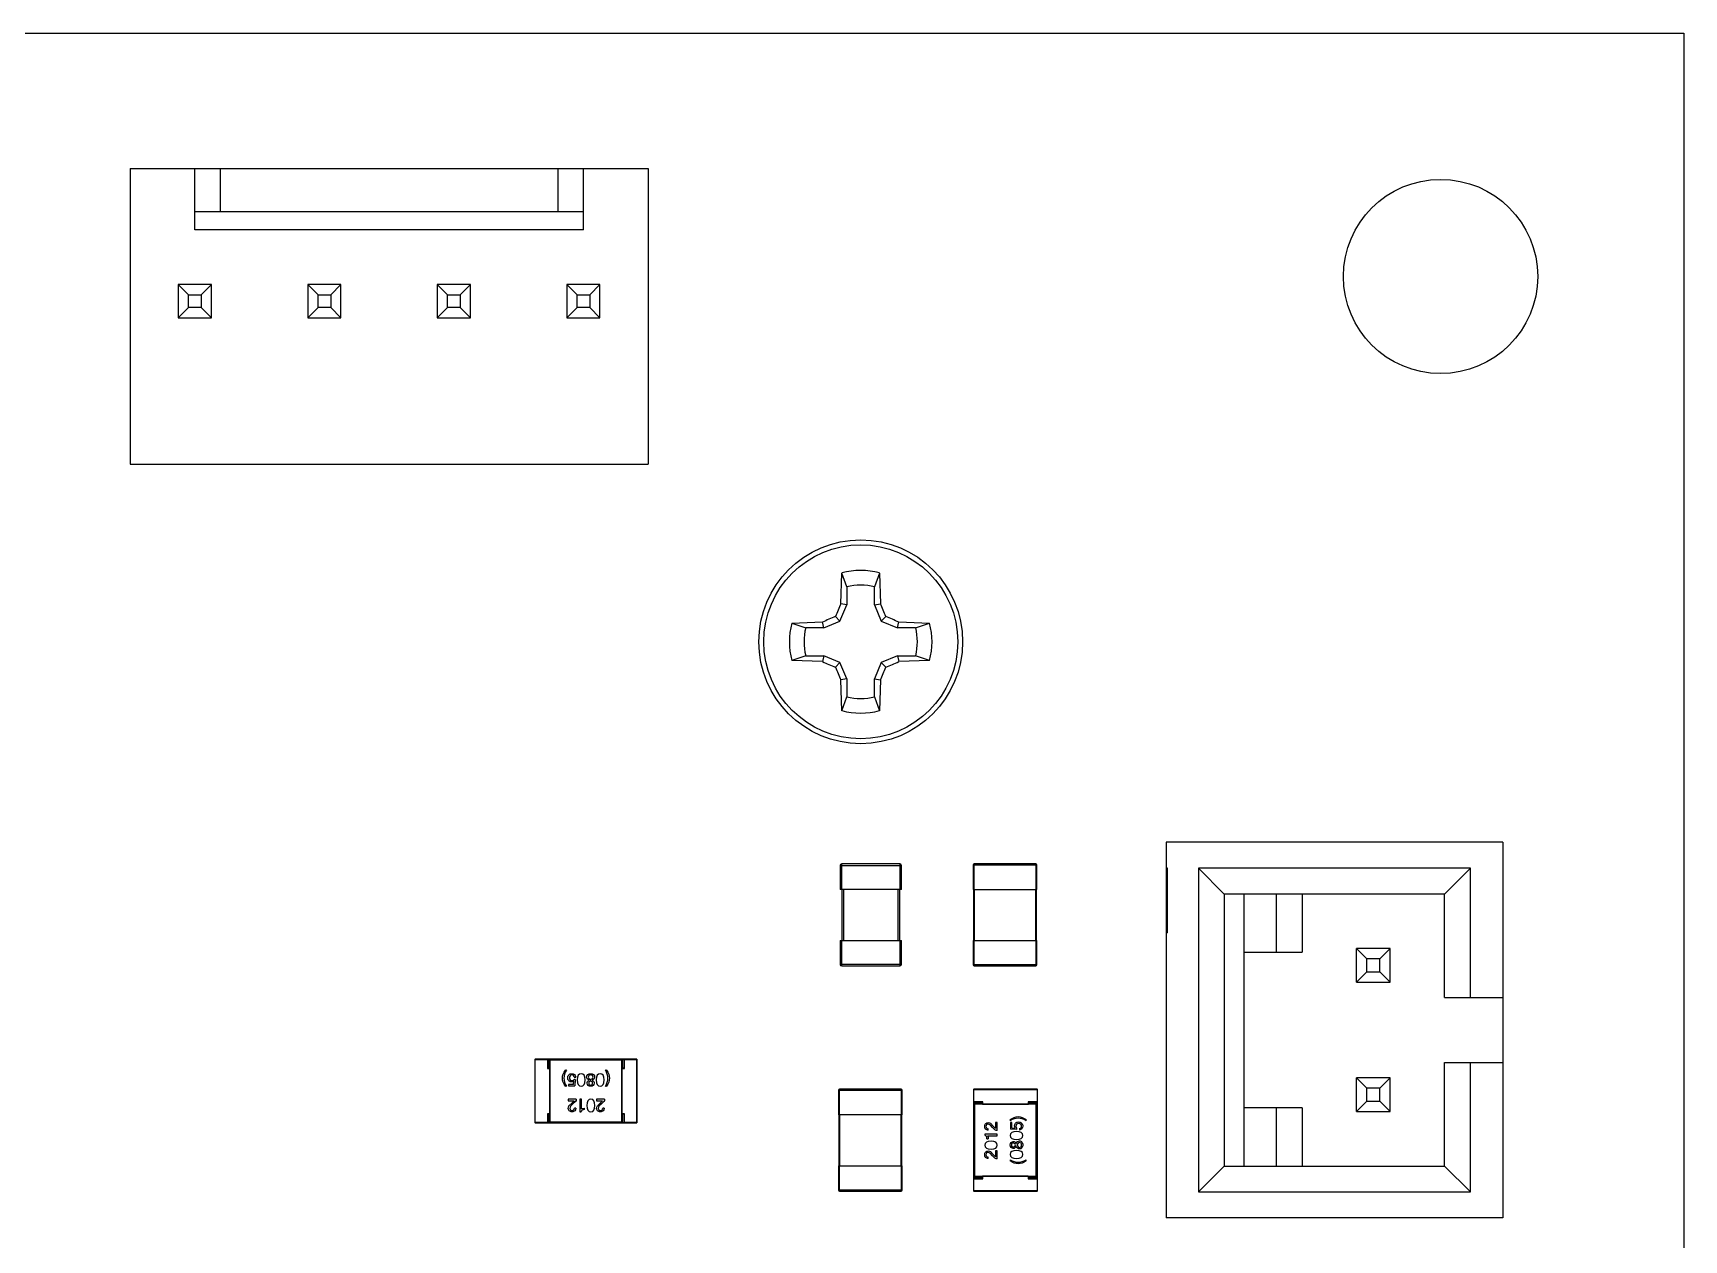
# Model space of a CAD drawing. Header units: inches. Extents: x 1.24 to 10.48, y 2 to 7.32.
# Drawn here: x 9.201 to 10.476, y 6.383 to 7.315 of the extents above; entities that cross this region are included whole.
import ezdxf

# ---------------------------------------------------------------- set-up
doc = ezdxf.new("R2010")
doc.units = ezdxf.units.IN
doc.header["$LTSCALE"] = 0.605
doc.header["$MEASUREMENT"] = 0
doc.layers.get('0').update_dxf_attribs({"linetype": 'CONTINUOUS'})

msp = doc.modelspace()

# ---------------------------------------------------------------- linework, layer by layer
at = {"color": 7, "linetype": 'Continuous'}
for p, q in [((7.9764, 7.3154), (10.4764, 7.3154)), ((10.4764, 7.3154), (10.4764, 2.1904)), ((9.2764, 7.2108), (9.2764, 6.9824)), ((9.2764, 7.2108), (9.6764, 7.2108)), ((9.3264, 7.1635), (9.3264, 7.2108)), ((9.6264, 7.1635), (9.6264, 7.2108)), ((9.6764, 7.2108), (9.6764, 6.9824)), ((9.6264, 7.1773), (9.3264, 7.1773)), ((9.6264, 7.1635), (9.3264, 7.1635)), ((9.3136, 7.1212), (9.3136, 7.0956)), ((9.3136, 7.1212), (9.3215, 7.1133)), ((9.3392, 7.1212), (9.3136, 7.1212)), ((9.3313, 7.1133), (9.3392, 7.1212)), ((9.3392, 7.0956), (9.3392, 7.1212)), ((9.4136, 7.1212), (9.4136, 7.0956)), ((9.4136, 7.1212), (9.4215, 7.1133)), ((9.4392, 7.1212), (9.4136, 7.1212)), ((9.4313, 7.1133), (9.4392, 7.1212)), ((9.4392, 7.0956), (9.4392, 7.1212)), ((9.5136, 7.1212), (9.5136, 7.0956)), ((9.5136, 7.1212), (9.5215, 7.1133)), ((9.5392, 7.1212), (9.5136, 7.1212)), ((9.5313, 7.1133), (9.5392, 7.1212)), ((9.5392, 7.0956), (9.5392, 7.1212)), ((9.6136, 7.1212), (9.6136, 7.0956)), ((9.6136, 7.1212), (9.6215, 7.1133)), ((9.6392, 7.1212), (9.6136, 7.1212)), ((9.6313, 7.1133), (9.6392, 7.1212)), ((9.6392, 7.0956), (9.6392, 7.1212)), ((9.3136, 7.0956), (9.3215, 7.1035)), ((9.3215, 7.1035), (9.3215, 7.1133)), ((9.3215, 7.1133), (9.3313, 7.1133)), ((9.3313, 7.1035), (9.3215, 7.1035)), ((9.3313, 7.1133), (9.3313, 7.1035)), ((9.3313, 7.1035), (9.3392, 7.0956)), ((9.4136, 7.0956), (9.4215, 7.1035)), ((9.4215, 7.1035), (9.4215, 7.1133)), ((9.4215, 7.1133), (9.4313, 7.1133)), ((9.4313, 7.1035), (9.4215, 7.1035)), ((9.4313, 7.1133), (9.4313, 7.1035)), ((9.4313, 7.1035), (9.4392, 7.0956)), ((9.5136, 7.0956), (9.5215, 7.1035)), ((9.5215, 7.1035), (9.5215, 7.1133)), ((9.5215, 7.1133), (9.5313, 7.1133)), ((9.5313, 7.1035), (9.5215, 7.1035)), ((9.5313, 7.1133), (9.5313, 7.1035)), ((9.5313, 7.1035), (9.5392, 7.0956)), ((9.6136, 7.0956), (9.6215, 7.1035)), ((9.6215, 7.1035), (9.6215, 7.1133)), ((9.6215, 7.1133), (9.6313, 7.1133)), ((9.6313, 7.1035), (9.6215, 7.1035)), ((9.6313, 7.1133), (9.6313, 7.1035)), ((9.6313, 7.1035), (9.6392, 7.0956)), ((9.3136, 7.0956), (9.3392, 7.0956)), ((9.4136, 7.0956), (9.4392, 7.0956)), ((9.5136, 7.0956), (9.5392, 7.0956)), ((9.6136, 7.0956), (9.6392, 7.0956)), ((9.2764, 6.9824), (9.6764, 6.9824)), ((9.8253, 6.8747), (9.8261, 6.8984)), ((9.8298, 6.8877), (9.8261, 6.8984)), ((9.855, 6.8984), (9.8513, 6.8877)), ((9.855, 6.8984), (9.8559, 6.8747)), ((9.8298, 6.8877), (9.8298, 6.8738)), ((9.8513, 6.8738), (9.8513, 6.8877)), ((9.8246, 6.8612), (9.8298, 6.8738)), ((9.8298, 6.8738), (9.8253, 6.8747)), ((9.8513, 6.8738), (9.8559, 6.8747)), ((9.8513, 6.8738), (9.8565, 6.8612)), ((9.7874, 6.8597), (9.8111, 6.8606)), ((9.7874, 6.8597), (9.7981, 6.856)), ((9.812, 6.856), (9.8111, 6.8606)), ((9.812, 6.856), (9.8246, 6.8612)), ((9.8246, 6.8612), (9.821, 6.8648)), ((9.8565, 6.8612), (9.8601, 6.8648)), ((9.8565, 6.8612), (9.8691, 6.856)), ((9.8691, 6.856), (9.87, 6.8606)), ((9.87, 6.8606), (9.8937, 6.8597)), ((9.883, 6.856), (9.8937, 6.8597)), ((9.812, 6.856), (9.7981, 6.856)), ((9.883, 6.856), (9.8691, 6.856)), ((9.7981, 6.8345), (9.7874, 6.8308)), ((9.7981, 6.8345), (9.812, 6.8345)), ((9.812, 6.8345), (9.8111, 6.83)), ((9.8246, 6.8293), (9.812, 6.8345)), ((9.8691, 6.8345), (9.8565, 6.8293)), ((9.8691, 6.8345), (9.87, 6.83)), ((9.8691, 6.8345), (9.883, 6.8345)), ((9.8937, 6.8308), (9.883, 6.8345)), ((9.8111, 6.83), (9.7874, 6.8308)), ((9.8246, 6.8293), (9.821, 6.8257)), ((9.8298, 6.8167), (9.8246, 6.8293)), ((9.8565, 6.8293), (9.8513, 6.8167)), ((9.8565, 6.8293), (9.8601, 6.8257)), ((9.8937, 6.8308), (9.87, 6.83)), ((9.8298, 6.8167), (9.8253, 6.8158)), ((9.8261, 6.7921), (9.8253, 6.8158)), ((9.8298, 6.8167), (9.8298, 6.8028)), ((9.8513, 6.8028), (9.8513, 6.8167)), ((9.8513, 6.8167), (9.8559, 6.8158)), ((9.8559, 6.8158), (9.855, 6.7921)), ((9.8261, 6.7921), (9.8298, 6.8028)), ((9.8513, 6.8028), (9.855, 6.7921)), ((10.0764, 6.6905), (10.0764, 6.4005)), ((10.3364, 6.6905), (10.0764, 6.6905)), ((10.3364, 6.6905), (10.3364, 6.4005)), ((9.8248, 6.6726), (9.8248, 6.6541)), ((9.8708, 6.6738), (9.8259, 6.6738)), ((9.872, 6.6541), (9.872, 6.6726)), ((9.9274, 6.673), (9.9274, 6.6541)), ((9.9758, 6.6738), (9.9282, 6.6738)), ((9.9766, 6.6541), (9.9766, 6.673)), ((10.0774, 6.6705), (10.0764, 6.6705)), ((10.0774, 6.6205), (10.0774, 6.6705)), ((10.1014, 6.6705), (10.1014, 6.4205)), ((10.3114, 6.6705), (10.1014, 6.6705)), ((10.1014, 6.6705), (10.1214, 6.6505)), ((10.3114, 6.6705), (10.2914, 6.6505)), ((10.3114, 6.5705), (10.3114, 6.6705)), ((9.872, 6.6541), (9.8248, 6.6541)), ((9.8259, 6.6541), (9.8259, 6.6147)), ((9.8708, 6.6147), (9.8708, 6.6541)), ((9.9274, 6.6541), (9.9766, 6.6541)), ((9.9276, 6.6541), (9.9276, 6.6147)), ((9.9764, 6.6147), (9.9764, 6.6541)), ((10.0774, 6.6455), (10.0764, 6.6455)), ((10.1214, 6.6505), (10.1214, 6.4405)), ((10.2914, 6.6505), (10.1214, 6.6505)), ((10.1364, 6.6505), (10.1364, 6.4405)), ((10.1614, 6.6505), (10.1614, 6.6055)), ((10.1814, 6.6505), (10.1814, 6.6055)), ((10.2914, 6.5705), (10.2914, 6.6505)), ((10.0774, 6.6205), (10.0764, 6.6205)), ((9.8248, 6.6147), (9.8248, 6.5962)), ((9.8248, 6.6147), (9.872, 6.6147)), ((9.872, 6.5962), (9.872, 6.6147)), ((9.9274, 6.6147), (9.9274, 6.5958)), ((9.9274, 6.6147), (9.9766, 6.6147)), ((9.9766, 6.5958), (9.9766, 6.6147)), ((10.1364, 6.6055), (10.1814, 6.6055)), ((10.2234, 6.5825), (10.2234, 6.6085)), ((10.2494, 6.6085), (10.2234, 6.6085)), ((10.2234, 6.6085), (10.2314, 6.6005)), ((10.2414, 6.6005), (10.2494, 6.6085)), ((10.2494, 6.5825), (10.2494, 6.6085)), ((9.8259, 6.595), (9.8708, 6.595)), ((9.9282, 6.595), (9.9758, 6.595)), ((10.2314, 6.5905), (10.2314, 6.6005)), ((10.2414, 6.6005), (10.2314, 6.6005)), ((10.2414, 6.5905), (10.2414, 6.6005)), ((10.2314, 6.5905), (10.2234, 6.5825)), ((10.2234, 6.5825), (10.2494, 6.5825)), ((10.2314, 6.5905), (10.2414, 6.5905)), ((10.2494, 6.5825), (10.2414, 6.5905)), ((10.2914, 6.5705), (10.3364, 6.5705)), ((9.589, 6.5228), (9.589, 6.474)), ((9.6676, 6.523), (9.5892, 6.523)), ((9.5989, 6.5161), (9.5987, 6.5159)), ((9.5989, 6.5161), (9.5989, 6.5228)), ((9.5989, 6.5228), (9.5998, 6.5228)), ((9.6004, 6.5161), (9.5989, 6.5161)), ((9.5998, 6.523), (9.5998, 6.5161)), ((9.5998, 6.523), (9.6006, 6.5222)), ((9.6006, 6.5222), (9.6006, 6.4746)), ((9.6561, 6.5222), (9.6006, 6.5222)), ((9.6006, 6.4809), (9.6006, 6.5159)), ((9.6561, 6.5222), (9.6569, 6.523)), ((9.6561, 6.4746), (9.6561, 6.5222)), ((9.6562, 6.5159), (9.6562, 6.4809)), ((9.6579, 6.5161), (9.6563, 6.5161)), ((9.6569, 6.5161), (9.6569, 6.523)), ((9.6569, 6.5228), (9.6579, 6.5228)), ((9.6579, 6.5228), (9.6579, 6.5161)), ((9.6579, 6.5161), (9.6581, 6.5159)), ((9.6678, 6.474), (9.6678, 6.5228)), ((10.2914, 6.4405), (10.2914, 6.5205)), ((10.2914, 6.5205), (10.3364, 6.5205)), ((10.3114, 6.4205), (10.3114, 6.5205)), ((9.6133, 6.5144), (9.6125, 6.5144)), ((9.6148, 6.5034), (9.6148, 6.5023)), ((9.6188, 6.5034), (9.6148, 6.5034)), ((9.6188, 6.5034), (9.619, 6.506)), ((9.6202, 6.5072), (9.6192, 6.5072)), ((9.6193, 6.5092), (9.6205, 6.5092)), ((9.6202, 6.5072), (9.6198, 6.5023)), ((9.6306, 6.5081), (9.632, 6.5072)), ((9.632, 6.5072), (9.6334, 6.5081)), ((9.6443, 6.5144), (9.6435, 6.5144)), ((10.2234, 6.4825), (10.2234, 6.5085)), ((10.2494, 6.5085), (10.2234, 6.5085)), ((10.2234, 6.5085), (10.2314, 6.5005)), ((10.2414, 6.5005), (10.2494, 6.5085)), ((10.2494, 6.4825), (10.2494, 6.5085)), ((9.6125, 6.5021), (9.6133, 6.5021)), ((9.6147, 6.492), (9.6147, 6.4908)), ((9.6209, 6.492), (9.6147, 6.492)), ((9.6147, 6.4908), (9.6192, 6.4908)), ((9.6148, 6.5023), (9.6198, 6.5023)), ((9.6204, 6.4903), (9.6184, 6.4884)), ((9.6237, 6.492), (9.6237, 6.4824)), ((9.6249, 6.492), (9.6237, 6.492)), ((9.6249, 6.4846), (9.6249, 6.492)), ((9.6366, 6.492), (9.6366, 6.4908)), ((9.6428, 6.492), (9.6366, 6.492)), ((9.6366, 6.4908), (9.6411, 6.4908)), ((9.6423, 6.4903), (9.6404, 6.4884)), ((9.6435, 6.5021), (9.6443, 6.5021)), ((9.8234, 6.499), (9.8234, 6.4801)), ((9.8718, 6.4998), (9.8242, 6.4998)), ((9.8726, 6.4801), (9.8726, 6.499)), ((9.9278, 6.4996), (9.9278, 6.4212)), ((9.9768, 6.4998), (9.928, 6.4998)), ((9.928, 6.4899), (9.928, 6.489)), ((9.928, 6.4899), (9.9347, 6.4899)), ((9.9347, 6.4899), (9.9349, 6.4901)), ((9.9347, 6.4899), (9.9347, 6.4883)), ((9.9701, 6.4899), (9.9699, 6.4901)), ((9.9701, 6.4883), (9.9701, 6.4899)), ((9.9701, 6.4899), (9.9768, 6.4899)), ((9.9768, 6.4899), (9.9768, 6.489)), ((9.977, 6.4212), (9.977, 6.4996)), ((10.2314, 6.4905), (10.2234, 6.4825)), ((10.2314, 6.4905), (10.2314, 6.5005)), ((10.2414, 6.5005), (10.2314, 6.5005)), ((10.2314, 6.4905), (10.2414, 6.4905)), ((10.2414, 6.4905), (10.2414, 6.5005)), ((10.2494, 6.4825), (10.2414, 6.4905)), ((9.5989, 6.4807), (9.5987, 6.4809)), ((9.5989, 6.474), (9.5989, 6.4807)), ((9.5989, 6.4807), (9.6004, 6.4807)), ((9.5998, 6.4807), (9.5998, 6.4738)), ((9.6153, 6.4869), (9.6175, 6.489)), ((9.6184, 6.4884), (9.6165, 6.4866)), ((9.6207, 6.4851), (9.6195, 6.4851)), ((9.6237, 6.4824), (9.6246, 6.4824)), ((9.6272, 6.4841), (9.6272, 6.4851)), ((9.6372, 6.4869), (9.6394, 6.489)), ((9.6404, 6.4884), (9.6384, 6.4866)), ((9.6426, 6.4851), (9.6414, 6.4851)), ((9.6563, 6.4807), (9.6579, 6.4807)), ((9.6569, 6.4738), (9.6569, 6.4807)), ((9.6579, 6.4807), (9.6581, 6.4809)), ((9.6579, 6.4807), (9.6579, 6.474)), ((9.8726, 6.4801), (9.8234, 6.4801)), ((9.8236, 6.4801), (9.8236, 6.4407)), ((9.8724, 6.4407), (9.8724, 6.4801)), ((9.9347, 6.489), (9.9278, 6.489)), ((9.9286, 6.4882), (9.9278, 6.489)), ((9.9286, 6.4882), (9.9286, 6.4327)), ((9.9762, 6.4882), (9.9286, 6.4882)), ((9.9349, 6.4882), (9.9699, 6.4882)), ((9.977, 6.489), (9.9701, 6.489)), ((9.977, 6.489), (9.9762, 6.4882)), ((9.9762, 6.4327), (9.9762, 6.4882)), ((10.1814, 6.4855), (10.1364, 6.4855)), ((10.1614, 6.4855), (10.1614, 6.4405)), ((10.1814, 6.4855), (10.1814, 6.4405)), ((10.2234, 6.4825), (10.2494, 6.4825)), ((9.5892, 6.4738), (9.6676, 6.4738)), ((9.5989, 6.474), (9.5998, 6.474)), ((9.6006, 6.4746), (9.5998, 6.4738)), ((9.6006, 6.4746), (9.6561, 6.4746)), ((9.6561, 6.4746), (9.6569, 6.4738)), ((9.6569, 6.474), (9.6579, 6.474)), ((9.9364, 6.4651), (9.9364, 6.4642)), ((9.9459, 6.4651), (9.9364, 6.4651)), ((9.9391, 6.4681), (9.9391, 6.4693)), ((9.9424, 6.4703), (9.9405, 6.4723)), ((9.9408, 6.4735), (9.943, 6.4713)), ((9.9443, 6.4684), (9.9424, 6.4703)), ((9.9448, 6.4741), (9.9448, 6.4696)), ((9.9459, 6.4741), (9.9448, 6.4741)), ((9.9459, 6.4679), (9.9459, 6.4741)), ((9.9459, 6.4639), (9.9459, 6.4651)), ((9.9561, 6.4763), (9.9561, 6.4755)), ((9.9562, 6.474), (9.9562, 6.469)), ((9.9573, 6.474), (9.9562, 6.474)), ((9.9612, 6.4686), (9.9562, 6.469)), ((9.9573, 6.47), (9.9573, 6.474)), ((9.9573, 6.47), (9.96, 6.4698)), ((9.9612, 6.4686), (9.9612, 6.4696)), ((9.9632, 6.4695), (9.9632, 6.4683)), ((9.9684, 6.4755), (9.9684, 6.4763)), ((9.9381, 6.4616), (9.939, 6.4616)), ((9.9386, 6.4639), (9.9459, 6.4639)), ((9.9408, 6.4516), (9.943, 6.4494)), ((9.9448, 6.4522), (9.9448, 6.4477)), ((9.9459, 6.4522), (9.9448, 6.4522)), ((9.9459, 6.446), (9.9459, 6.4522)), ((9.9621, 6.4582), (9.9612, 6.4568)), ((9.9612, 6.4568), (9.9621, 6.4554)), ((9.8234, 6.4407), (9.8234, 6.4218)), ((9.8234, 6.4407), (9.8726, 6.4407)), ((9.8726, 6.4218), (9.8726, 6.4407)), ((9.9391, 6.4462), (9.9391, 6.4474)), ((9.9424, 6.4484), (9.9405, 6.4504)), ((9.9443, 6.4465), (9.9424, 6.4484)), ((9.9561, 6.4453), (9.9561, 6.4445)), ((9.9684, 6.4445), (9.9684, 6.4453)), ((10.1014, 6.4205), (10.1214, 6.4405)), ((10.1214, 6.4405), (10.2914, 6.4405)), ((10.3114, 6.4205), (10.2914, 6.4405)), ((9.9286, 6.4327), (9.9278, 6.4319)), ((9.9278, 6.4319), (9.9347, 6.4319)), ((9.928, 6.4319), (9.928, 6.4309)), ((9.9347, 6.4309), (9.928, 6.4309)), ((9.9286, 6.4327), (9.9762, 6.4327)), ((9.9347, 6.4325), (9.9347, 6.4309)), ((9.9347, 6.4309), (9.9349, 6.4307)), ((9.9699, 6.4326), (9.9349, 6.4326)), ((9.9701, 6.4309), (9.9699, 6.4307)), ((9.9701, 6.4309), (9.9701, 6.4325)), ((9.9701, 6.4319), (9.977, 6.4319)), ((9.9768, 6.4309), (9.9701, 6.4309)), ((9.9762, 6.4327), (9.977, 6.4319)), ((9.9768, 6.4319), (9.9768, 6.4309)), ((9.8242, 6.421), (9.8718, 6.421)), ((9.928, 6.421), (9.9768, 6.421)), ((10.1014, 6.4205), (10.3114, 6.4205)), ((10.3364, 6.4005), (10.0764, 6.4005))]:
    msp.add_line(p, q, dxfattribs=at)
at = {"color": 9, "linetype": 'Continuous'}
for p, q in [((9.3461, 7.1773), (9.3461, 7.2108)), ((9.6067, 7.2108), (9.6067, 7.1773)), ((9.8248, 6.6726), (9.872, 6.6726)), ((9.8259, 6.6541), (9.8259, 6.6738)), ((9.8708, 6.6738), (9.8708, 6.6541)), ((9.9274, 6.673), (9.9766, 6.673)), ((9.9282, 6.6541), (9.9282, 6.6738)), ((9.9758, 6.6738), (9.9758, 6.6541)), ((9.8275, 6.6147), (9.8275, 6.6541)), ((9.8693, 6.6541), (9.8693, 6.6147)), ((9.9284, 6.6147), (9.9284, 6.6541)), ((9.9756, 6.6541), (9.9756, 6.6147)), ((9.8259, 6.595), (9.8259, 6.6147)), ((9.8708, 6.6147), (9.8708, 6.595)), ((9.9282, 6.595), (9.9282, 6.6147)), ((9.9758, 6.6147), (9.9758, 6.595)), ((9.872, 6.5962), (9.8248, 6.5962)), ((9.9766, 6.5958), (9.9274, 6.5958)), ((9.589, 6.5228), (9.5989, 6.5228)), ((9.5892, 6.4738), (9.5892, 6.523)), ((9.5987, 6.523), (9.5987, 6.5159)), ((9.5987, 6.5159), (9.6006, 6.5159)), ((9.6562, 6.5159), (9.6581, 6.5159)), ((9.6579, 6.5228), (9.6678, 6.5228)), ((9.6581, 6.5159), (9.6581, 6.523)), ((9.6676, 6.523), (9.6676, 6.4738)), ((9.8234, 6.499), (9.8726, 6.499)), ((9.8242, 6.4801), (9.8242, 6.4998)), ((9.8718, 6.4998), (9.8718, 6.4801)), ((9.9278, 6.4996), (9.977, 6.4996)), ((9.9349, 6.4901), (9.9278, 6.4901)), ((9.928, 6.4899), (9.928, 6.4998)), ((9.9349, 6.4882), (9.9349, 6.4901)), ((9.9699, 6.4901), (9.9699, 6.4882)), ((9.977, 6.4901), (9.9699, 6.4901)), ((9.9768, 6.4998), (9.9768, 6.4899)), ((9.5987, 6.4809), (9.5987, 6.4738)), ((9.6006, 6.4809), (9.5987, 6.4809)), ((9.6581, 6.4809), (9.6562, 6.4809)), ((9.6581, 6.4738), (9.6581, 6.4809)), ((9.8244, 6.4407), (9.8244, 6.4801)), ((9.8716, 6.4801), (9.8716, 6.4407)), ((9.5989, 6.474), (9.589, 6.474)), ((9.6678, 6.474), (9.6579, 6.474)), ((9.8242, 6.421), (9.8242, 6.4407)), ((9.8718, 6.4407), (9.8718, 6.421)), ((9.9278, 6.4307), (9.9349, 6.4307)), ((9.928, 6.421), (9.928, 6.4309)), ((9.9349, 6.4307), (9.9349, 6.4326)), ((9.9699, 6.4326), (9.9699, 6.4307)), ((9.9699, 6.4307), (9.977, 6.4307)), ((9.9768, 6.4309), (9.9768, 6.421)), ((9.8726, 6.4218), (9.8234, 6.4218)), ((9.977, 6.4212), (9.9278, 6.4212))]:
    msp.add_line(p, q, dxfattribs=at)
at = {"color": 7, "linetype": 'Continuous'}
for centre, radius in [((10.2884, 7.1274), 0.075), ((9.8406, 6.8453), 0.0787)]:
    msp.add_circle(centre, radius, dxfattribs=at)
at = {"color": 9, "linetype": 'Continuous'}
msp.add_circle((9.8406, 6.8453), 0.0749, dxfattribs=at)
at = {"color": 7, "linetype": 'Continuous'}
for centre, radius, start, end in [((9.8406, 6.8453), 0.0551, 74.7913, 105.2087), ((9.8406, 6.8453), 0.0438, 75.7683, 104.2317), ((10.9258, 6.3961), 1.2001, 156.497, 157.011), ((8.7553, 6.3961), 1.2001, 22.989, 23.503), ((9.8406, 6.8453), 0.0551, 164.7913, 195.2087), ((10.2897, 5.76), 1.2001, 112.989, 113.503), ((9.3914, 5.76), 1.2001, 66.497, 67.011), ((9.8406, 6.8453), 0.0551, 344.7913, 15.2087), ((9.8406, 6.8453), 0.0438, 165.7683, 194.2317), ((9.8406, 6.8453), 0.0438, 345.7683, 14.2317), ((10.2897, 7.9305), 1.2001, 246.497, 247.011), ((10.9258, 7.2944), 1.2001, 202.989, 203.503), ((8.7553, 7.2944), 1.2001, 336.497, 337.011), ((9.3914, 7.9305), 1.2001, 292.989, 293.503), ((9.8406, 6.8453), 0.0438, 255.7683, 284.2317), ((9.8406, 6.8453), 0.0551, 254.7913, 285.2087), ((9.8259, 6.6726), 0.00118, 90, 180), ((9.8708, 6.6726), 0.00118, 0, 90), ((9.9282, 6.673), 0.000787, 90, 180), ((9.9758, 6.673), 0.000787, 0, 90), ((9.8259, 6.5962), 0.00118, 180, 270), ((9.8708, 6.5962), 0.00118, 270, 0), ((9.9282, 6.5958), 0.000787, 180, 270), ((9.9758, 6.5958), 0.000787, 270, 0), ((9.5892, 6.5228), 0.000197, 90, 180), ((9.5987, 6.5228), 0.000197, 0, 90), ((9.6581, 6.5228), 0.000197, 90, 180), ((9.6676, 6.5228), 0.000197, 0, 90), ((9.8242, 6.499), 0.000787, 90, 180), ((9.8718, 6.499), 0.000787, 0, 90), ((9.928, 6.4996), 0.000197, 90, 180), ((9.928, 6.4901), 0.000197, 180, 270), ((9.9768, 6.4996), 0.000197, 0, 90), ((9.9768, 6.4901), 0.000197, 270, 0), ((9.5892, 6.474), 0.000197, 180, 270), ((9.5987, 6.474), 0.000197, 270, 360), ((9.6581, 6.474), 0.000197, 180, 270), ((9.6676, 6.474), 0.000197, 270, 360), ((9.928, 6.4307), 0.000197, 90, 180), ((9.9768, 6.4307), 0.000197, 0, 90), ((9.8242, 6.4218), 0.000787, 180, 270), ((9.8718, 6.4218), 0.000787, 270, 0), ((9.928, 6.4212), 0.000197, 180, 270), ((9.9768, 6.4212), 0.000197, 270, 0)]:
    msp.add_arc(centre, radius, start, end, dxfattribs=at)
for centre, major_axis, start_param, end_param in [((9.6004, 6.5159), (0, 0.000197), -1.570796, 0), ((9.6563, 6.5159), (0, 0.000197), 0, 1.570796), ((9.6004, 6.4809), (0, 0.000197), -3.141592, -1.570796), ((9.6563, 6.4809), (0, 0.000197), 1.570796, 3.141592), ((9.9349, 6.4883), (0.000197, 0), -3.141593, -1.570796), ((9.9699, 6.4883), (0.000197, 0), -1.570796, 0), ((9.9349, 6.4325), (0.000197, 0), 1.570796, 3.141593), ((9.9699, 6.4325), (0.000197, 0), 0, 1.570796)]:
    msp.add_ellipse(centre, major_axis=major_axis, ratio=0.769231, start_param=start_param, end_param=end_param, dxfattribs=at)
for points in [[(9.6102, 6.5083), (9.6102, 6.5104), (9.611, 6.5124), (9.6125, 6.5144)], [(9.6125, 6.5021), (9.611, 6.5041), (9.6102, 6.5061), (9.6102, 6.5083)], [(9.6133, 6.5144), (9.612, 6.5124), (9.6114, 6.5103), (9.6114, 6.5083)], [(9.6114, 6.5083), (9.6114, 6.5062), (9.612, 6.5041), (9.6133, 6.5021)], [(9.6143, 6.5085), (9.6143, 6.5094), (9.6146, 6.5102), (9.6152, 6.5109)], [(9.6152, 6.5062), (9.6146, 6.5068), (9.6143, 6.5075), (9.6143, 6.5085)], [(9.6152, 6.5109), (9.6158, 6.5115), (9.6165, 6.5118), (9.6175, 6.5118)], [(9.6172, 6.5054), (9.6164, 6.5054), (9.6158, 6.5057), (9.6152, 6.5062)], [(9.6161, 6.5102), (9.6157, 6.5098), (9.6156, 6.5092), (9.6156, 6.5086)], [(9.6156, 6.5086), (9.6156, 6.5079), (9.6157, 6.5074), (9.6161, 6.507)], [(9.6175, 6.5109), (9.6169, 6.5109), (9.6165, 6.5106), (9.6161, 6.5102)], [(9.6161, 6.507), (9.6165, 6.5066), (9.617, 6.5064), (9.6175, 6.5064)], [(9.619, 6.506), (9.6185, 6.5056), (9.6179, 6.5054), (9.6172, 6.5054)], [(9.6175, 6.5118), (9.6183, 6.5118), (9.619, 6.5116), (9.6196, 6.5111)], [(9.6187, 6.5104), (9.6184, 6.5107), (9.618, 6.5109), (9.6175, 6.5109)], [(9.6175, 6.5064), (9.6182, 6.5064), (9.6188, 6.5067), (9.6192, 6.5072)], [(9.6193, 6.5092), (9.6192, 6.5098), (9.619, 6.5102), (9.6187, 6.5104)], [(9.6196, 6.5111), (9.6201, 6.5107), (9.6204, 6.5101), (9.6205, 6.5092)], [(9.6247, 6.5118), (9.6227, 6.5118), (9.6217, 6.5102), (9.6217, 6.507)], [(9.6217, 6.507), (9.6217, 6.5037), (9.6227, 6.5021), (9.6247, 6.5021)], [(9.6278, 6.507), (9.6278, 6.5102), (9.6268, 6.5118), (9.6247, 6.5118)], [(9.6247, 6.5021), (9.6268, 6.5021), (9.6278, 6.5037), (9.6278, 6.507)], [(9.6289, 6.5092), (9.6289, 6.5099), (9.6292, 6.5106), (9.6298, 6.5111)], [(9.6309, 6.5067), (9.6296, 6.5073), (9.6289, 6.5081), (9.6289, 6.5092)], [(9.6293, 6.5044), (9.6293, 6.5053), (9.6298, 6.5061), (9.6309, 6.5067)], [(9.6301, 6.5027), (9.6296, 6.5032), (9.6293, 6.5037), (9.6293, 6.5044)], [(9.6298, 6.5111), (9.6304, 6.5116), (9.6311, 6.5118), (9.632, 6.5118)], [(9.632, 6.5021), (9.6312, 6.5021), (9.6306, 6.5023), (9.6301, 6.5027)], [(9.6307, 6.5104), (9.6304, 6.5101), (9.6302, 6.5097), (9.6302, 6.5092)], [(9.6302, 6.5092), (9.6302, 6.5088), (9.6303, 6.5084), (9.6306, 6.5081)], [(9.632, 6.5062), (9.631, 6.5058), (9.6306, 6.5052), (9.6306, 6.5044)], [(9.6306, 6.5044), (9.6306, 6.504), (9.6307, 6.5037), (9.6309, 6.5034)], [(9.632, 6.5109), (9.6315, 6.5109), (9.631, 6.5107), (9.6307, 6.5104)], [(9.6309, 6.5034), (9.6312, 6.5032), (9.6316, 6.503), (9.632, 6.503)], [(9.632, 6.5118), (9.633, 6.5118), (9.6337, 6.5116), (9.6343, 6.5111)], [(9.6334, 6.5104), (9.633, 6.5107), (9.6326, 6.5109), (9.632, 6.5109)], [(9.6335, 6.5044), (9.6335, 6.5052), (9.633, 6.5058), (9.632, 6.5062)], [(9.632, 6.503), (9.6325, 6.503), (9.6329, 6.5032), (9.6331, 6.5034)], [(9.634, 6.5027), (9.6335, 6.5023), (9.6329, 6.5021), (9.632, 6.5021)], [(9.6331, 6.5034), (9.6334, 6.5037), (9.6335, 6.504), (9.6335, 6.5044)], [(9.6351, 6.5092), (9.6351, 6.5081), (9.6345, 6.5073), (9.6332, 6.5067)], [(9.6332, 6.5067), (9.6342, 6.5061), (9.6348, 6.5053), (9.6348, 6.5044)], [(9.6339, 6.5092), (9.6339, 6.5097), (9.6337, 6.5101), (9.6334, 6.5104)], [(9.6334, 6.5081), (9.6337, 6.5084), (9.6339, 6.5088), (9.6339, 6.5092)], [(9.6348, 6.5044), (9.6348, 6.5037), (9.6345, 6.5032), (9.634, 6.5027)], [(9.6343, 6.5111), (9.6348, 6.5106), (9.6351, 6.5099), (9.6351, 6.5092)], [(9.6393, 6.5118), (9.6373, 6.5118), (9.6363, 6.5102), (9.6363, 6.507)], [(9.6363, 6.507), (9.6363, 6.5037), (9.6373, 6.5021), (9.6393, 6.5021)], [(9.6424, 6.507), (9.6424, 6.5102), (9.6414, 6.5118), (9.6393, 6.5118)], [(9.6393, 6.5021), (9.6414, 6.5021), (9.6424, 6.5037), (9.6424, 6.507)], [(9.6454, 6.5083), (9.6454, 6.5103), (9.6447, 6.5124), (9.6435, 6.5144)], [(9.6435, 6.5021), (9.6447, 6.5041), (9.6454, 6.5062), (9.6454, 6.5083)], [(9.6443, 6.5144), (9.6458, 6.5124), (9.6466, 6.5104), (9.6466, 6.5083)], [(9.6466, 6.5083), (9.6466, 6.5061), (9.6458, 6.5041), (9.6443, 6.5021)], [(9.6175, 6.489), (9.6187, 6.49), (9.6192, 6.4906), (9.6192, 6.4908)], [(9.6209, 6.492), (9.6209, 6.4914), (9.6208, 6.4908), (9.6204, 6.4903)], [(9.6323, 6.4921), (9.6302, 6.4921), (9.6292, 6.4905), (9.6292, 6.4873)], [(9.6353, 6.4873), (9.6353, 6.4905), (9.6343, 6.4921), (9.6323, 6.4921)], [(9.6394, 6.489), (9.6406, 6.49), (9.6411, 6.4906), (9.6411, 6.4908)], [(9.6428, 6.492), (9.6428, 6.4914), (9.6427, 6.4908), (9.6423, 6.4903)], [(9.6147, 6.485), (9.6147, 6.4857), (9.6149, 6.4863), (9.6153, 6.4869)], [(9.6155, 6.4832), (9.615, 6.4837), (9.6147, 6.4843), (9.6147, 6.485)], [(9.6177, 6.4824), (9.6167, 6.4824), (9.616, 6.4827), (9.6155, 6.4832)], [(9.6165, 6.4866), (9.6162, 6.4861), (9.616, 6.4856), (9.616, 6.485)], [(9.616, 6.485), (9.616, 6.4845), (9.6161, 6.4841), (9.6164, 6.4838)], [(9.6164, 6.4838), (9.6167, 6.4835), (9.6171, 6.4834), (9.6177, 6.4834)], [(9.6177, 6.4834), (9.6182, 6.4834), (9.6186, 6.4835), (9.6189, 6.4838)], [(9.6198, 6.4832), (9.6193, 6.4827), (9.6185, 6.4824), (9.6177, 6.4824)], [(9.6189, 6.4838), (9.6192, 6.4841), (9.6194, 6.4845), (9.6195, 6.4851)], [(9.6207, 6.4851), (9.6206, 6.4843), (9.6203, 6.4836), (9.6198, 6.4832)], [(9.6272, 6.4841), (9.6257, 6.4841), (9.6249, 6.4835), (9.6246, 6.4824)], [(9.6249, 6.4846), (9.6254, 6.4849), (9.6262, 6.4851), (9.6272, 6.4851)], [(9.6292, 6.4873), (9.6292, 6.484), (9.6302, 6.4824), (9.6323, 6.4824)], [(9.6323, 6.4824), (9.6343, 6.4824), (9.6353, 6.484), (9.6353, 6.4873)], [(9.6366, 6.485), (9.6366, 6.4857), (9.6368, 6.4863), (9.6372, 6.4869)], [(9.6374, 6.4832), (9.6369, 6.4837), (9.6366, 6.4843), (9.6366, 6.485)], [(9.6396, 6.4824), (9.6386, 6.4824), (9.6379, 6.4827), (9.6374, 6.4832)], [(9.6384, 6.4866), (9.6381, 6.4861), (9.6379, 6.4856), (9.6379, 6.485)], [(9.6379, 6.485), (9.6379, 6.4845), (9.638, 6.4841), (9.6383, 6.4838)], [(9.6383, 6.4838), (9.6386, 6.4835), (9.639, 6.4834), (9.6396, 6.4834)], [(9.6396, 6.4834), (9.6401, 6.4834), (9.6405, 6.4835), (9.6408, 6.4838)], [(9.6417, 6.4832), (9.6412, 6.4827), (9.6404, 6.4824), (9.6396, 6.4824)], [(9.6408, 6.4838), (9.6411, 6.4841), (9.6413, 6.4845), (9.6414, 6.4851)], [(9.6426, 6.4851), (9.6425, 6.4843), (9.6422, 6.4836), (9.6417, 6.4832)], [(9.9561, 6.4763), (9.958, 6.4778), (9.9601, 6.4786), (9.9622, 6.4786)], [(9.9622, 6.4774), (9.9602, 6.4774), (9.9581, 6.4768), (9.9561, 6.4755)], [(9.9622, 6.4786), (9.9644, 6.4786), (9.9664, 6.4778), (9.9684, 6.4763)], [(9.9684, 6.4755), (9.9663, 6.4768), (9.9643, 6.4774), (9.9622, 6.4774)], [(9.9364, 6.4711), (9.9364, 6.4721), (9.9366, 6.4728), (9.9371, 6.4733)], [(9.9371, 6.469), (9.9366, 6.4695), (9.9364, 6.4703), (9.9364, 6.4711)], [(9.9371, 6.4733), (9.9376, 6.4738), (9.9383, 6.4741), (9.939, 6.4741)], [(9.9391, 6.4681), (9.9383, 6.4682), (9.9376, 6.4685), (9.9371, 6.469)], [(9.9378, 6.4724), (9.9375, 6.4721), (9.9373, 6.4717), (9.9373, 6.4711)], [(9.9373, 6.4711), (9.9373, 6.4706), (9.9375, 6.4702), (9.9378, 6.4699)], [(9.939, 6.4728), (9.9385, 6.4728), (9.9381, 6.4727), (9.9378, 6.4724)], [(9.9378, 6.4699), (9.9381, 6.4696), (9.9385, 6.4694), (9.9391, 6.4693)], [(9.939, 6.4741), (9.9397, 6.4741), (9.9403, 6.4739), (9.9408, 6.4735)], [(9.9405, 6.4723), (9.9401, 6.4726), (9.9396, 6.4728), (9.939, 6.4728)], [(9.943, 6.4713), (9.944, 6.4701), (9.9446, 6.4696), (9.9448, 6.4696)], [(9.9459, 6.4679), (9.9454, 6.4679), (9.9448, 6.468), (9.9443, 6.4684)], [(9.9609, 6.4671), (9.9577, 6.4671), (9.9561, 6.4661), (9.9561, 6.4641)], [(9.9594, 6.4716), (9.9594, 6.4724), (9.9597, 6.473), (9.9602, 6.4736)], [(9.96, 6.4698), (9.9596, 6.4703), (9.9594, 6.4709), (9.9594, 6.4716)], [(9.9602, 6.4736), (9.9608, 6.4742), (9.9615, 6.4745), (9.9624, 6.4745)], [(9.961, 6.4727), (9.9606, 6.4723), (9.9604, 6.4718), (9.9604, 6.4713)], [(9.9604, 6.4713), (9.9604, 6.4706), (9.9607, 6.47), (9.9612, 6.4696)], [(9.9658, 6.4641), (9.9658, 6.4661), (9.9642, 6.4671), (9.9609, 6.4671)], [(9.9625, 6.4732), (9.9619, 6.4732), (9.9614, 6.473), (9.961, 6.4727)], [(9.9624, 6.4745), (9.9634, 6.4745), (9.9642, 6.4742), (9.9648, 6.4736)], [(9.9642, 6.4727), (9.9637, 6.4731), (9.9632, 6.4732), (9.9625, 6.4732)], [(9.9632, 6.4695), (9.9637, 6.4696), (9.9641, 6.4698), (9.9644, 6.4701)], [(9.9651, 6.4692), (9.9647, 6.4687), (9.964, 6.4684), (9.9632, 6.4683)], [(9.9648, 6.4713), (9.9648, 6.4719), (9.9646, 6.4723), (9.9642, 6.4727)], [(9.9644, 6.4701), (9.9647, 6.4704), (9.9648, 6.4708), (9.9648, 6.4713)], [(9.9648, 6.4736), (9.9655, 6.473), (9.9658, 6.4722), (9.9658, 6.4713)], [(9.9658, 6.4713), (9.9658, 6.4705), (9.9656, 6.4698), (9.9651, 6.4692)], [(9.9381, 6.4616), (9.9381, 6.4631), (9.9375, 6.4639), (9.9364, 6.4642)], [(9.9413, 6.4596), (9.938, 6.4596), (9.9364, 6.4585), (9.9364, 6.4565)], [(9.9364, 6.4565), (9.9364, 6.4545), (9.938, 6.4535), (9.9413, 6.4535)], [(9.9371, 6.4514), (9.9376, 6.4519), (9.9383, 6.4522), (9.939, 6.4522)], [(9.9386, 6.4639), (9.9389, 6.4634), (9.939, 6.4626), (9.939, 6.4616)], [(9.939, 6.4522), (9.9397, 6.4522), (9.9403, 6.452), (9.9408, 6.4516)], [(9.9461, 6.4565), (9.9461, 6.4585), (9.9445, 6.4596), (9.9413, 6.4596)], [(9.9413, 6.4535), (9.9445, 6.4535), (9.9461, 6.4545), (9.9461, 6.4565)], [(9.9561, 6.4641), (9.9561, 6.462), (9.9577, 6.461), (9.9609, 6.461)], [(9.9561, 6.4568), (9.9561, 6.4576), (9.9563, 6.4582), (9.9567, 6.4587)], [(9.9567, 6.4548), (9.9563, 6.4553), (9.9561, 6.4559), (9.9561, 6.4568)], [(9.9609, 6.4525), (9.9577, 6.4525), (9.9561, 6.4515), (9.9561, 6.4495)], [(9.9567, 6.4587), (9.9572, 6.4592), (9.9577, 6.4595), (9.9584, 6.4595)], [(9.9584, 6.454), (9.9577, 6.454), (9.9572, 6.4543), (9.9567, 6.4548)], [(9.9574, 6.4578), (9.9571, 6.4576), (9.957, 6.4572), (9.957, 6.4568)], [(9.957, 6.4568), (9.957, 6.4563), (9.9571, 6.4559), (9.9574, 6.4557)], [(9.9584, 6.4582), (9.958, 6.4582), (9.9576, 6.4581), (9.9574, 6.4578)], [(9.9574, 6.4557), (9.9576, 6.4554), (9.958, 6.4553), (9.9584, 6.4553)], [(9.9584, 6.4595), (9.9593, 6.4595), (9.9601, 6.459), (9.9607, 6.4579)], [(9.9602, 6.4568), (9.9597, 6.4577), (9.9592, 6.4582), (9.9584, 6.4582)], [(9.9584, 6.4553), (9.9592, 6.4553), (9.9597, 6.4558), (9.9602, 6.4568)], [(9.9607, 6.4556), (9.9601, 6.4546), (9.9593, 6.454), (9.9584, 6.454)], [(9.9607, 6.4579), (9.9613, 6.4592), (9.9621, 6.4599), (9.9631, 6.4599)], [(9.9631, 6.4537), (9.9621, 6.4537), (9.9613, 6.4543), (9.9607, 6.4556)], [(9.9609, 6.461), (9.9642, 6.461), (9.9658, 6.462), (9.9658, 6.4641)], [(9.9658, 6.4495), (9.9658, 6.4515), (9.9642, 6.4525), (9.9609, 6.4525)], [(9.9631, 6.4586), (9.9627, 6.4586), (9.9624, 6.4585), (9.9621, 6.4582)], [(9.9621, 6.4554), (9.9624, 6.4551), (9.9627, 6.4549), (9.9631, 6.4549)], [(9.9631, 6.4599), (9.9639, 6.4599), (9.9646, 6.4596), (9.9651, 6.459)], [(9.9644, 6.4581), (9.9641, 6.4584), (9.9637, 6.4586), (9.9631, 6.4586)], [(9.9631, 6.4549), (9.9637, 6.4549), (9.9641, 6.4551), (9.9644, 6.4554)], [(9.9651, 6.4545), (9.9646, 6.4539), (9.9639, 6.4537), (9.9631, 6.4537)], [(9.9648, 6.4568), (9.9648, 6.4573), (9.9647, 6.4578), (9.9644, 6.4581)], [(9.9644, 6.4554), (9.9647, 6.4558), (9.9648, 6.4562), (9.9648, 6.4568)], [(9.9651, 6.459), (9.9655, 6.4584), (9.9658, 6.4577), (9.9658, 6.4568)], [(9.9658, 6.4568), (9.9658, 6.4558), (9.9655, 6.4551), (9.9651, 6.4545)], [(9.9364, 6.4492), (9.9364, 6.4502), (9.9366, 6.4509), (9.9371, 6.4514)], [(9.9371, 6.4471), (9.9366, 6.4476), (9.9364, 6.4484), (9.9364, 6.4492)], [(9.9391, 6.4462), (9.9383, 6.4463), (9.9376, 6.4466), (9.9371, 6.4471)], [(9.9378, 6.4505), (9.9375, 6.4502), (9.9373, 6.4497), (9.9373, 6.4492)], [(9.9373, 6.4492), (9.9373, 6.4487), (9.9375, 6.4483), (9.9378, 6.448)], [(9.939, 6.4509), (9.9385, 6.4509), (9.9381, 6.4508), (9.9378, 6.4505)], [(9.9378, 6.448), (9.9381, 6.4477), (9.9385, 6.4475), (9.9391, 6.4474)], [(9.9405, 6.4504), (9.9401, 6.4507), (9.9396, 6.4509), (9.939, 6.4509)], [(9.943, 6.4494), (9.944, 6.4482), (9.9446, 6.4477), (9.9448, 6.4477)], [(9.9459, 6.446), (9.9454, 6.446), (9.9448, 6.4461), (9.9443, 6.4465)], [(9.9561, 6.4495), (9.9561, 6.4474), (9.9577, 6.4464), (9.9609, 6.4464)], [(9.9561, 6.4453), (9.9581, 6.4441), (9.9602, 6.4434), (9.9622, 6.4434)], [(9.9622, 6.4422), (9.9601, 6.4422), (9.958, 6.443), (9.9561, 6.4445)], [(9.9609, 6.4464), (9.9642, 6.4464), (9.9658, 6.4474), (9.9658, 6.4495)], [(9.9622, 6.4434), (9.9643, 6.4434), (9.9663, 6.4441), (9.9684, 6.4453)], [(9.9684, 6.4445), (9.9664, 6.443), (9.9644, 6.4422), (9.9622, 6.4422)]]:
    msp.add_open_spline(points, degree=3, dxfattribs=at)

doc.saveas('drawing.dxf')
